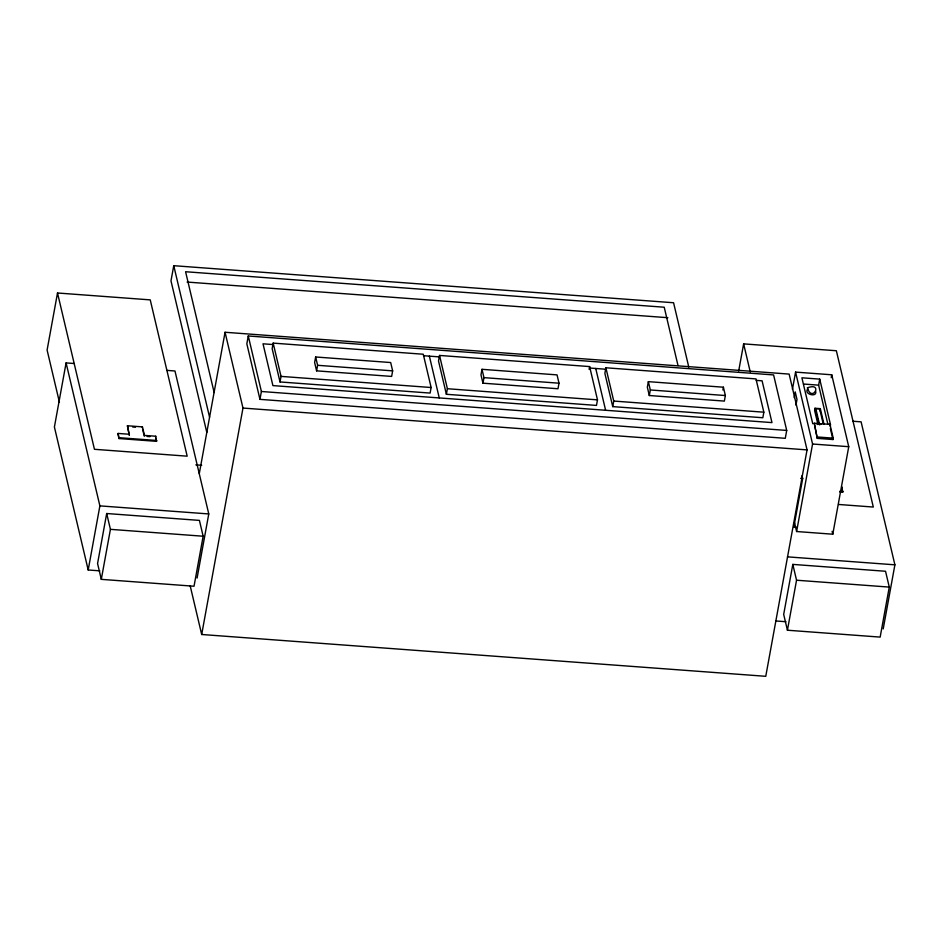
<?xml version="1.0" encoding="UTF-8"?>
<svg xmlns="http://www.w3.org/2000/svg" width="942" height="942" viewBox="0 0 942 942"><rect width="100%" height="100%" fill="white"/><g stroke="black" fill="none" stroke-linecap="round" stroke-linejoin="round"><path stroke-width="1.41" d="M57.509 292.997L94.447 449.299L187.175 456.175L150.237 299.874L57.509 292.997L47.1 350.059L59.428 402.234M74.171 363.506L66.093 362.905L54.401 427.02L88.195 569.981L99.817 570.84M88.195 569.981L99.887 505.878L66.093 362.905M129.431 434.274L118.162 433.438L118.009 434.297L119.022 438.548L156.56 441.339L155.713 436.228L144.444 435.392L142.442 426.879L127.417 425.76L129.278 435.133L127.417 425.76M119.022 438.548L118.162 433.438M106.681 513.52L97.568 563.528L101.3 579.354L194.028 586.23L203.154 536.222L199.41 520.396L106.681 513.52L110.426 529.345L101.3 579.354M142.277 427.727L142.442 426.879M688.779 367.074L673.577 302.747L173.752 265.691L170.985 280.869L206.804 432.39M155.56 437.076L155.713 436.228M199.292 473.614L225.056 332.267L789.137 374.092L807.058 449.887L765.764 676.309L201.694 634.496L190.202 585.877M197.09 578.058L208.771 513.943L174.976 370.983L166.899 370.383M248.264 335.976L246.839 343.842L259.957 399.361L785.287 438.313L786.711 430.435L773.594 374.928L248.264 335.976L261.393 391.495L259.957 399.361M201.694 634.496L242.977 408.063L225.056 332.267M273.168 343.112L272.156 348.67L280.021 381.946L430.117 393.073L431.13 387.515L423.264 354.239L273.168 343.112L281.034 376.388L280.021 381.946M315.641 356.983L314.628 362.529L316.594 370.854L391.637 376.423L392.649 370.865L390.683 362.54L315.641 356.983L317.607 365.296L316.594 370.854M439.525 355.44L438.513 360.998L446.378 394.286L596.474 405.413L597.487 399.855L589.621 366.579L439.525 355.44L447.391 388.728L446.378 394.286M481.998 369.311L480.985 374.869L482.952 383.182L557.994 388.752L559.006 383.194L557.04 374.881L481.998 369.311L483.964 377.636L482.952 383.182M589.115 369.358L589.621 366.579M605.883 367.78L604.87 373.338L612.736 406.614L762.832 417.742L763.844 412.184L755.979 378.908L605.883 367.78L613.748 401.057L612.736 406.614M648.355 381.651L647.342 387.197L649.309 395.522L724.351 401.092L725.364 395.534L723.397 387.209L648.355 381.651L650.321 389.964L649.309 395.522M722.891 389.988L723.397 387.209M738.693 370.971L743.627 343.877L836.355 350.742L873.305 507.043L838.533 504.465M792.434 389.329L795.578 372.114L831.739 374.786L848.742 446.696L832.787 534.208L796.614 531.524L794.589 522.963M794.177 397.595L795.213 391.896L796.991 399.443L795.955 405.142M827.853 424.135L818.633 385.148L819.728 379.12L801.901 377.801L812.758 423.747M823.979 424.147L820.317 408.64L815.007 408.251L814.606 410.441L817.939 424.536M802.019 475.663L802.69 478.512L793.835 527.131L796.708 527.343M814.265 423.217L817.267 438.371L832.963 439.537L833.211 438.148L829.961 424.383L814.265 423.217L817.267 438.371M796.614 531.524L812.569 444.012L795.578 372.114M819.917 410.842L820.317 408.64M792.811 564.399L783.685 614.408L787.43 630.222L880.158 637.098L889.272 587.09L885.539 571.264L792.811 564.399L796.543 580.213L787.43 630.222M831.221 377.66L831.739 374.786M829.714 425.772L829.961 424.383M842.69 492.207L841.842 487.096L842.69 492.207L839.805 491.995M883.207 628.926L894.9 564.823L861.106 421.851L853.028 421.251M807.659 389.046C803.491 394.298 817.844 397.913 815.572 391.083M187.105 282.058L667.878 317.701M273.227 344.572L263.018 343.806L272.897 385.596L771.969 422.605L762.09 380.815L756.249 380.38M423.535 355.711L439.584 356.9M589.892 368.051L605.953 369.24M803.55 384.03L818.633 385.148M317.607 365.296L392.649 370.865M483.964 377.636L559.006 383.194M650.321 389.964L725.364 395.534M281.034 376.388L431.13 387.515M447.391 388.728L597.487 399.855M613.748 401.057L763.844 412.184M816.879 424.053L820.988 424.359M261.393 391.495L786.711 430.435M817.515 436.982L833.211 438.148M812.569 444.012L848.742 446.696M242.977 408.063L807.058 449.887M132.728 427.02L135.46 427.221M800.688 478.359L802.69 478.512M147.105 436.452L149.931 436.664M119.175 437.7L156.725 440.479M839.958 491.135L842.843 491.359M195.854 464.842L201.718 465.277M99.887 505.878L208.771 513.943M787.465 556.852L894.9 564.823M110.426 529.345L203.154 536.222M796.543 580.213L889.272 587.09M775.772 620.966L785.934 621.72M819.728 379.12L830.597 425.077M830.361 428.528L832.963 439.537M823.202 423.829L819.693 408.958L815.807 408.675L819.646 424.901M815.007 408.251L818.669 423.747M832.104 531.347L832.787 534.208M743.627 343.877L750.291 372.078M678.004 365.508L664.228 307.222L185.586 271.732L214.152 392.555M595.733 368.475L605.612 410.265M429.375 356.147L439.255 397.936M173.752 265.691L209.571 417.212M155.889 438.501L156.56 441.339M142.619 429.152L144.291 436.24M807.435 387.821C811.945 403.27 823.767 381.804 807.435 387.821"/></g></svg>
